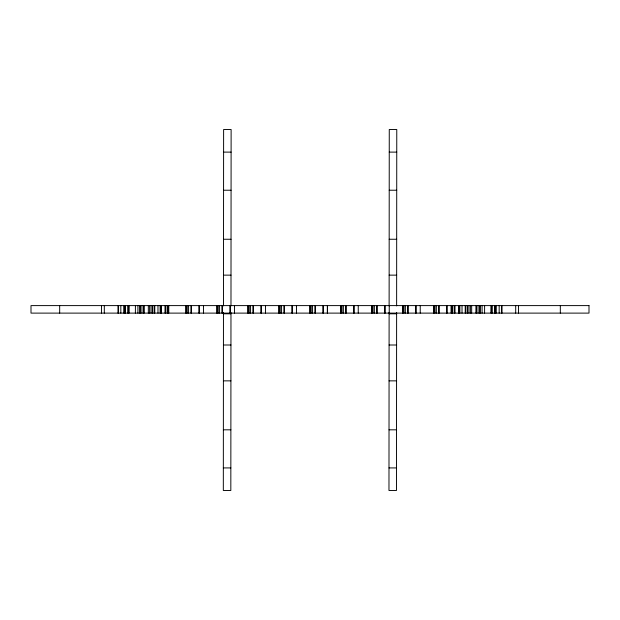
<?xml version="1.0" encoding="UTF-8"?>
<svg xmlns="http://www.w3.org/2000/svg" width="620" height="620" viewBox="0 0 620 620"><rect width="100%" height="100%" fill="white"/><g stroke="black" fill="none" stroke-linecap="round" stroke-linejoin="round"><path stroke-width="0.93" d="M223.463 312.395L223.324 490.474L230.826 490.482L230.973 312.395M223.471 305.885L223.619 129.518L231.121 129.526L230.981 305.885M389.112 312.395L388.972 490.474L396.474 490.482L396.622 312.395M389.12 305.885L389.267 129.518L396.769 129.526L396.63 305.885M389.244 152.109L396.754 152.117M223.595 152.109L231.105 152.117M389.213 190.224L396.722 190.232M223.564 190.224L231.074 190.232M389.174 239.25L396.684 239.258M223.526 239.25L231.035 239.258M389.143 275.133L396.653 275.14M223.495 275.133L231.004 275.14M389.112 313.588L396.622 313.596M223.463 313.588L230.973 313.596M389.112 313.743L396.622 313.751M223.463 313.743L230.973 313.751M389.089 344.999L396.599 345.007M223.44 344.999L230.95 345.007M389.058 380.858L396.567 380.858M223.409 380.858L230.919 380.858M389.019 429.815L396.529 429.823M223.371 429.815L230.88 429.823M388.988 467.922L396.498 467.93M223.34 467.922L230.849 467.93M560.325 305.606L560.325 313.115M518.483 305.606L518.483 313.115M515.693 305.606L515.693 313.115M502.029 305.606L502.029 313.115M501.448 305.606L501.448 313.115M499.17 305.606L499.17 313.115M496.031 305.606L496.031 313.115M495.76 305.606L495.76 313.115M495.147 305.606L495.147 313.115M494.535 305.606L494.535 313.115M492.288 305.606L492.288 313.115M484.615 305.606L484.584 313.115M482.089 305.606L482.089 313.115M480.438 305.606L480.438 313.115M479.516 305.606L479.516 313.115M478.051 305.606L478.051 313.115M476.292 305.606L476.214 313.115M476.129 305.606L476.129 313.115M471.673 305.606L471.673 313.115M470.386 305.606L470.386 313.115M468.945 305.606L468.945 313.115M467.581 305.606L467.581 313.115M467.116 305.606L467.116 313.115M465.488 305.606L465.488 313.115M465.225 305.606L465.225 313.115M462.024 305.606L462.024 313.115M459.862 305.606L459.862 313.115M459.436 305.606L459.436 313.115M459.009 305.606L459.009 313.115M458.823 305.606L458.823 313.115M458.575 305.606L458.575 313.115M454.871 305.606L454.871 313.115M454.661 305.606L454.661 313.115M454.367 305.606L454.483 313.115M454.228 305.606L454.228 313.115M452.437 305.606L452.437 313.115M452.174 305.606L452.189 313.115M451.903 305.606L451.903 313.115M451.298 305.606L451.298 313.115M451.228 305.606L451.228 313.115M447.059 305.606L447.059 313.115M446.757 305.606L446.757 313.115M439.061 305.606L439.061 313.115M438.828 305.606L438.828 313.115M436.333 305.606L436.333 313.115M434.976 305.606L434.976 313.115M433.868 305.606L433.868 313.115M433.698 305.606L433.698 313.115M420.236 305.606L420.236 313.115M416.067 305.606L416.067 313.115M415.764 305.606L415.764 313.115M408.061 305.606L408.061 313.115M407.828 305.606L407.828 313.115M405.341 305.606L405.341 313.115M403.984 305.606L403.984 313.115M402.868 305.606L402.868 313.115M402.698 305.606L402.698 313.115M389.244 305.606L389.244 313.115M385.067 305.606L385.067 313.115M384.764 305.606L384.764 313.115M377.069 305.606L377.069 313.115M376.836 305.606L376.836 313.115M374.341 305.606L374.341 313.115M372.984 305.606L372.984 313.115M371.876 305.606L371.876 313.115M371.706 305.606L371.706 313.115M358.244 305.606L358.244 313.115M354.074 305.606L354.074 313.115M353.772 305.606L353.772 313.115M346.069 305.606L346.069 313.115M345.836 305.606L345.836 313.115M343.348 305.606L343.348 313.115M341.992 305.606L341.992 313.115M340.876 305.606L340.876 313.115M340.706 305.606L340.706 313.115M327.461 305.606L327.461 313.115M327.344 305.606L327.329 313.115M323.284 305.606L323.284 313.115M322.981 305.606L322.981 313.115M315.286 305.606L315.286 313.115M315.053 305.606L315.053 313.115M312.558 305.606L312.558 313.115M311.201 305.606L311.201 313.115M310.093 305.606L310.093 313.115M309.923 305.606L309.923 313.115M296.461 305.606L296.461 313.115M292.291 305.606L292.291 313.115M291.989 305.606L291.989 313.115M284.293 305.606L284.293 313.115M284.053 305.606L284.053 313.115M281.565 305.606L281.565 313.115M280.209 305.606L280.209 313.115M279.101 305.606L279.101 313.115M278.923 305.606L278.923 313.115M265.469 305.606L265.469 313.115M261.291 305.606L261.291 313.115M260.989 305.606L260.989 313.115M253.293 305.606L253.293 313.115M253.061 305.606L253.061 313.115M250.565 305.606L250.565 313.115M249.209 305.606L249.209 313.115M248.101 305.606L248.101 313.115M247.93 305.606L247.93 313.115M234.469 305.606L234.469 313.115M230.299 305.606L230.299 313.115M229.997 305.606L229.997 313.115M222.301 305.606L222.301 313.115M222.061 305.606L222.061 313.115M219.573 305.606L219.573 313.115M218.217 305.606L218.217 313.115M217.108 305.606L217.108 313.115M216.93 305.606L216.93 313.115M203.476 305.606L203.476 313.115M199.299 305.606L199.299 313.115M198.997 305.606L198.997 313.115M191.301 305.606L191.301 313.115M191.069 305.606L191.069 313.115M188.573 305.606L188.573 313.115M187.217 305.606L187.217 313.115M186.108 305.606L186.108 313.115M185.938 305.606L185.938 313.115M168.772 305.606L168.772 313.115M168.097 305.606L168.097 313.115M167.826 305.606L167.811 313.115M167.563 305.606L167.563 313.115M165.773 305.606L165.773 313.115M165.633 305.606L165.633 313.115M165.517 305.606L165.517 313.115M165.339 305.606L165.339 313.115M165.129 305.606L165.129 313.115M161.425 305.606L161.425 313.115M161.177 305.606L161.177 313.115M160.991 305.606L160.991 313.115M160.565 305.606L160.565 313.115M160.138 305.606L160.138 313.115M157.976 305.606L157.976 313.115M154.775 305.606L154.775 313.115M154.512 305.606L154.512 313.115M152.884 305.606L152.884 313.115M152.419 305.606L152.419 313.115M151.055 305.606L151.055 313.115M149.614 305.606L149.614 313.115M148.327 305.606L148.327 313.115M143.871 305.606L143.871 313.115M143.786 305.606L143.786 313.115M143.708 305.606L143.708 313.115M141.949 305.606L141.949 313.115M140.484 305.606L140.484 313.115M139.562 305.606L139.562 313.115M137.911 305.606L137.911 313.115M135.416 305.606L135.385 313.115M127.712 305.606L127.712 313.115M125.465 305.606L125.465 313.115M124.853 305.606L124.853 313.115M124.24 305.606L124.24 313.115M123.969 305.606L123.969 313.115M120.83 305.606L120.83 313.115M118.552 305.606L118.552 313.115M117.971 305.606L117.971 313.115M104.307 305.606L104.307 313.115M101.517 305.606L101.517 313.115M59.675 305.606L59.675 313.115M589 305.606L31 305.606L31 313.115L589 313.115L589 305.606M491.203 313.115L491.203 305.606L491.133 313.115M128.867 313.115L128.867 305.606L128.797 313.115"/></g></svg>
